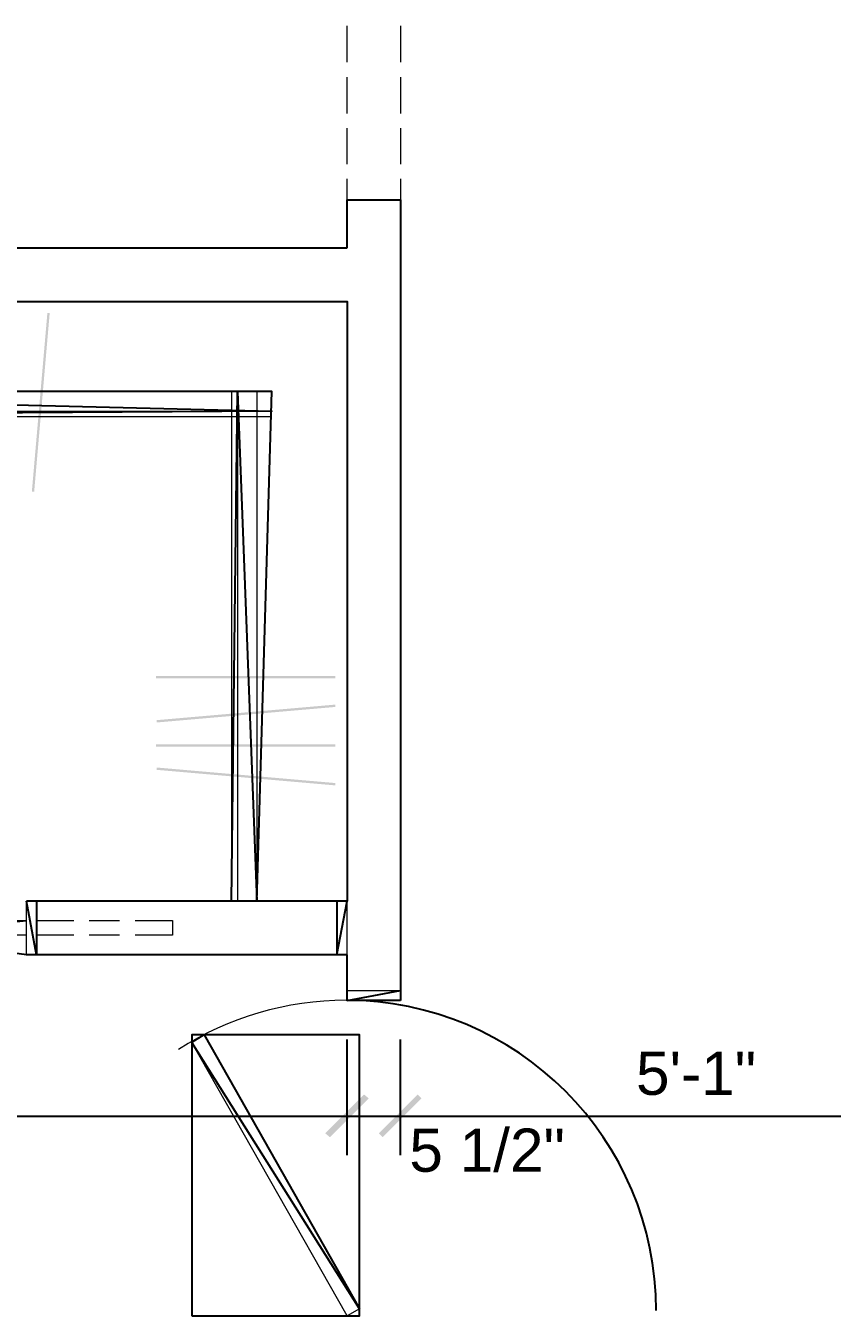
# Model space of a CAD drawing. Header units: millimetres. Extents: x 58 to 2247, y 57 to 1671.
# Drawn here: x 777.4 to 860.5, y 676.8 to 809.4 of the extents above; entities that cross this region are included whole.
import ezdxf

# ---------------------------------------------------------------- set-up
doc = ezdxf.new("R2010")
doc.units = ezdxf.units.MM
doc.header["$LTSCALE"] = 0.5
for name, color, linetype in [('interior door main', 3, 'CONTINUOUS'), ('main floor exterior line', 2, 'CONTINUOUS'), ('main floor interior line', 6, 'CONTINUOUS'), ('PDF_Geometry', 7, 'Continuous'), ('PDF_Solid Fills', 7, 'Continuous'), ('PDF_Text', 7, 'Continuous'), ('side window main', 5, 'CONTINUOUS')]:
    doc.layers.add(name, color=color, linetype=linetype)
doc.styles.add('PDF ArialMT', font='arial.ttf')

msp = doc.modelspace()

# ---------------------------------------------------------------- linework, layer by layer
at = {"layer": 'interior door main'}
msp.add_arc((810.44, 677.08), 31.96, 0, 90, dxfattribs=at)
at = {"layer": 'main floor exterior line'}
for points in [[(704.06, 786.53), (810.54, 786.53)], [(816.06, 786.53), (816.06, 709.01)], [(747.5, 719.25), (711.26, 719.25), (711.26, 781.01), (810.54, 781.01), (810.54, 719.25), (777.5, 719.25)], [(798.62, 719.25), (799.26, 771.73), (801.26, 719.25), (802.78, 771.73), (722.54, 771.73), (720.54, 719.25), (720.54, 771.73), (802.78, 769.73), (720.54, 769.17)], [(810.54, 713.73), (777.5, 713.73), (762.54, 715.73), (777.5, 717.25)], [(816.06, 709.01), (810.54, 709.01), (816.06, 710.05)], [(810.54, 693.09), (810.54, 705.01)], [(816.06, 693.09), (816.06, 705.01)], [(707.26, 697.09), (814.54, 697.09)], [(806.54, 697.09), (820.06, 697.09)], [(812.06, 697.09), (881.02, 697.09)]]:
    msp.add_lwpolyline(points, dxfattribs=at)
at = {"layer": 'main floor interior line'}
for points in [[(810.54, 786.53), (810.54, 791.49), (816.06, 791.49), (816.06, 786.53)], [(778.54, 719.25), (778.54, 713.73), (777.5, 719.25)], [(809.5, 719.25), (809.5, 713.73), (810.54, 719.25)], [(810.54, 709.01), (810.54, 713.73)], [(795.82, 705.49), (811.82, 677.25), (794.54, 704.69)]]:
    msp.add_lwpolyline(points, dxfattribs=at)
at = {"layer": 'PDF_Geometry', "lineweight": 5}
for points in [[(810.54, 805.65), (810.54, 809.41)], [(816.06, 809.41), (816.06, 805.65)], [(810.54, 800.37), (810.54, 804.13)], [(816.06, 804.13), (816.06, 800.37)], [(810.54, 795.17), (810.54, 798.85)], [(816.06, 798.85), (816.06, 795.17)], [(812.54, 791.49), (810.54, 791.49), (810.54, 793.65)], [(816.06, 793.65), (816.06, 791.49), (814.06, 791.49)], [(720.54, 719.25), (720.54, 771.73), (802.78, 771.73)], [(798.62, 771.73), (798.62, 719.25)], [(799.26, 771.73), (799.26, 719.25)], [(801.26, 771.73), (801.26, 719.25)], [(720.54, 769.73), (802.78, 769.73)], [(720.54, 769.17), (802.78, 769.17)], [(778.54, 717.25), (782.38, 717.25)], [(783.98, 717.25), (787.1, 717.25)], [(788.7, 717.25), (792.54, 717.25), (792.54, 715.73), (788.7, 715.73)], [(782.38, 715.73), (778.54, 715.73)], [(787.1, 715.73), (783.98, 715.73)], [(707.26, 697.09), (814.54, 697.09)], [(806.54, 697.09), (820.06, 697.09)], [(812.06, 697.09), (881.02, 697.09)]]:
    msp.add_lwpolyline(points, dxfattribs=at)
at = {"layer": 'PDF_Geometry', "lineweight": 20}
for points in [[(704.06, 791.25), (704.06, 786.53), (810.54, 786.53), (810.54, 791.49), (816.06, 791.49), (816.06, 786.53), (816.06, 709.01)], [(747.5, 719.25), (711.26, 719.25), (711.26, 781.01), (810.54, 781.01), (810.54, 719.25), (777.5, 719.25)], [(810.54, 709.01), (810.54, 713.73), (777.5, 713.73)]]:
    msp.add_lwpolyline(points, dxfattribs=at)
at = {"layer": 'PDF_Geometry', "lineweight": 9}
for points in [[(777.5, 713.73), (777.5, 719.25)], [(778.54, 719.25), (778.54, 713.73)], [(809.5, 719.25), (809.5, 713.73)], [(810.54, 713.73), (810.54, 719.25)], [(777.5, 715.73), (762.54, 715.73), (762.54, 717.25), (777.5, 717.25)], [(816.06, 709.01), (810.54, 709.01), (810.54, 710.05), (816.06, 710.05)]]:
    msp.add_lwpolyline(points, dxfattribs=at)
msp.add_lwpolyline([(810.54, 676.53), (794.54, 704.69), (795.82, 705.49), (811.82, 677.25)], close=True, dxfattribs=at)
at = {"layer": 'PDF_Geometry', "lineweight": 5}
for points in [[(810.54, 693.09), (810.54, 705.01)], [(816.06, 693.09), (816.06, 705.01)]]:
    msp.add_lwpolyline(points, close=True, dxfattribs=at)
msp.add_arc((810.44, 677.08), 31.96, 90, 122.6898, dxfattribs=at)
at = {"layer": 'PDF_Solid Fills', "transparency": 33554559}
for points in [[(779.66, 779.81), (778.3, 761.41), (778.06, 761.41)], [(779.9, 779.81), (779.66, 779.81), (778.3, 761.41)], [(809.34, 742.21), (809.34, 742.45), (790.86, 742.21)], [(809.34, 742.45), (790.86, 742.21), (790.86, 742.45)], [(809.34, 739.25), (809.34, 739.49), (790.94, 737.65)], [(809.34, 739.49), (790.94, 737.65), (790.94, 737.89)], [(809.34, 735.17), (809.34, 735.41), (790.86, 735.17)], [(809.34, 735.41), (790.86, 735.17), (790.86, 735.41)], [(809.34, 731.41), (790.94, 732.77), (790.94, 733.01)], [(809.34, 731.17), (809.34, 731.41), (790.94, 732.77)], [(808.3, 695.33), (808.78, 694.93), (812.3, 699.33)], [(812.3, 699.33), (808.78, 694.93), (808.3, 695.33)], [(808.78, 694.93), (812.3, 699.33), (812.78, 698.93)], [(812.78, 698.93), (812.3, 699.33), (808.78, 694.93)], [(813.82, 695.33), (814.22, 694.93), (817.82, 699.33)], [(817.82, 699.33), (814.22, 694.93), (813.82, 695.33)], [(814.22, 694.93), (817.82, 699.33), (818.22, 698.93)], [(818.22, 698.93), (817.82, 699.33), (814.22, 694.93)]]:
    msp.add_solid(points, dxfattribs=at)
at = {"layer": 'side window main'}
msp.add_lwpolyline([(794.54, 676.53), (811.82, 676.53), (811.82, 705.49), (794.54, 705.49), (794.54, 676.53)], dxfattribs=at)

# ---------------------------------------------------------------- texts
at = {"layer": 'PDF_Text', "char_height": 4.452, "attachment_point": 4, "style": 'PDF ArialMT'}
for s, insert in [('5\'-1"', (840.32, 701.49)), ('5 1/2"', (816.96, 693.57))]:
    msp.add_mtext(s, dxfattribs=dict(at, insert=insert))

doc.saveas('drawing.dxf')
